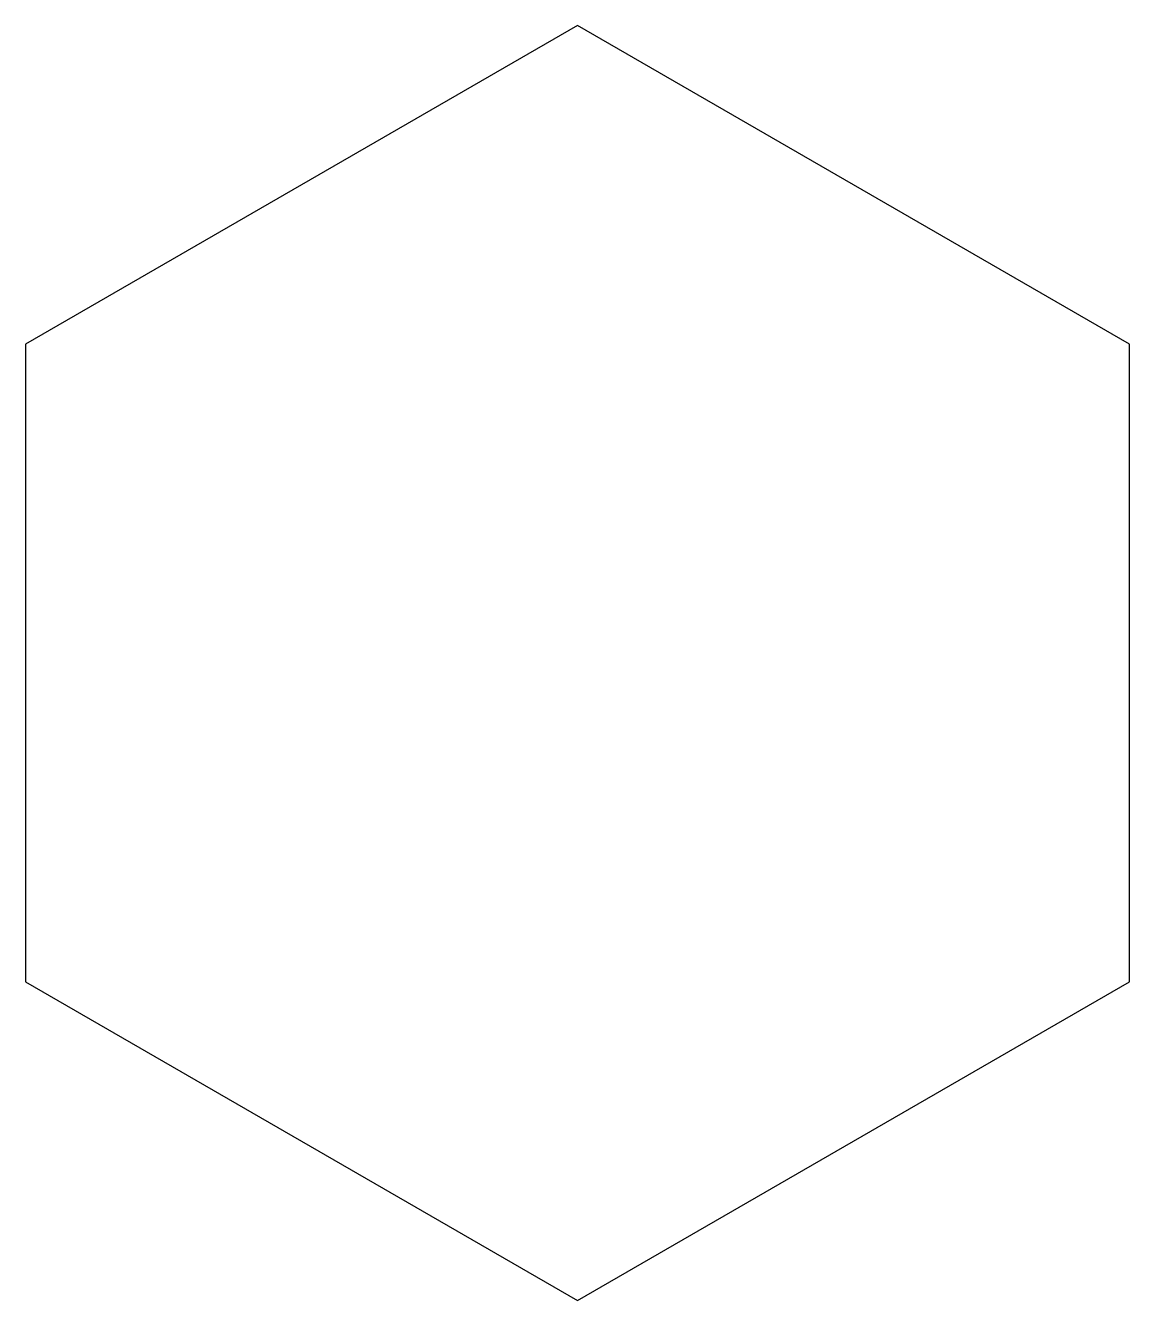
# Model space of a CAD drawing. Header units: millimetres. Extents: x 240 to 760, y 100 to 700.
import ezdxf

# ---------------------------------------------------------------- set-up
doc = ezdxf.new("R2010")
doc.units = ezdxf.units.MM

msp = doc.modelspace()

# ---------------------------------------------------------------- linework, layer by layer
at = {"color": 7, "linetype": 'Continuous', "lineweight": 25}
for p, q in [((500, 700), (240.19, 550)), ((759.81, 550), (500, 700)), ((240.19, 550), (240.19, 250)), ((759.81, 250), (759.81, 550)), ((240.19, 250), (500, 100)), ((500, 100), (759.81, 250))]:
    msp.add_line(p, q, dxfattribs=at)

doc.saveas('drawing.dxf')
